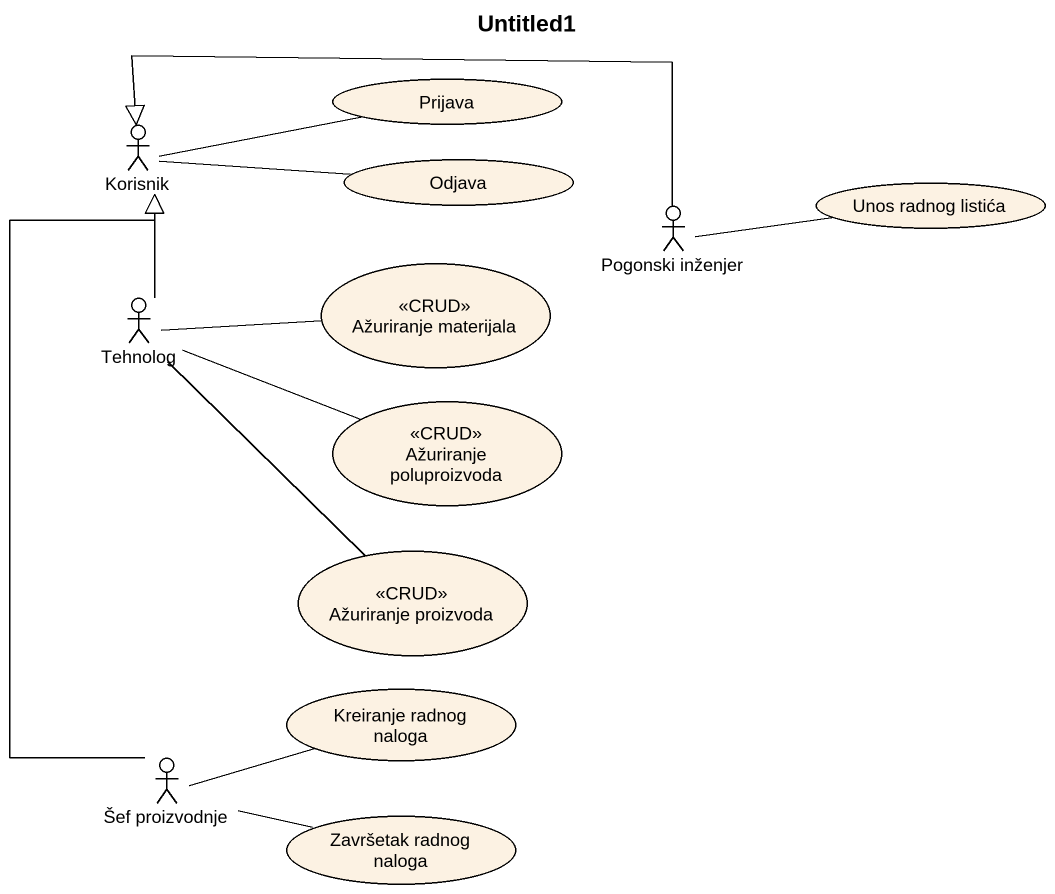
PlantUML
@startuml
title Untitled1
usecase Prijava
actor Korisnik
usecase Odjava
actor "Pogonski inženjer" as Pogonski_inženjer
usecase "Unos radnog listića" as Unos_radnog_listića
actor Tehnolog
usecase "Ažuriranje materijala" as Ažuriranje_materijala <<CRUD>>
usecase "Ažuriranje poluproizvoda" as Ažuriranje_poluproizvoda <<CRUD>>
usecase "Ažuriranje proizvoda" as Ažuriranje_proizvoda <<CRUD>>
usecase "Kreiranje radnog naloga" as Kreiranje_radnog_naloga
actor "Šef proizvodnje" as Šef_proizvodnje
usecase "Završetak radnog naloga" as Završetak_radnog_naloga
Korisnik -right- Prijava
Korisnik -right- Odjava
Pogonski_inženjer -left-|> Korisnik
Pogonski_inženjer -right- Unos_radnog_listića
Tehnolog -up-|> Korisnik
Tehnolog -right- Ažuriranje_materijala
Tehnolog -right- Ažuriranje_poluproizvoda
Tehnolog -- Ažuriranje_proizvoda
Šef_proizvodnje -up-|> Korisnik
Šef_proizvodnje -right- Kreiranje_radnog_naloga
Šef_proizvodnje -right- Završetak_radnog_naloga
@enduml
